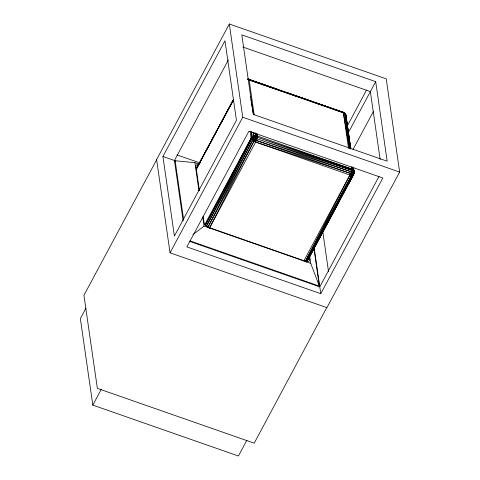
<?xml version="1.0" encoding="UTF-8"?>
<svg xmlns="http://www.w3.org/2000/svg" width="480" height="480" viewBox="0 0 480 480"><rect width="100%" height="100%" fill="white"/><g stroke="black" fill="none" stroke-linecap="round" stroke-linejoin="round"><path stroke-width="0.72" d="M346.062 116.796L346.092 116.322A4.77 4.416 -12.7 0 0 345.834 114.972L345.6 114.456A4.89 4.71 -8.6 0 0 344.886 113.472L344.742 113.328M347.676 127.998L346.092 116.322A4.716 3.96 -8 0 0 345.816 115.002L345.708 114.636A4.686 3.294 -25.7 0 0 345.294 113.982L345.114 113.694A4.89 4.062 -46.4 0 0 344.388 112.938L344.25 112.836M353.826 171.72L353.808 172.158A5.058 4.224 -44.1 0 1 353.634 173.058L353.214 174.384A4.776 4.05 83.8 0 1 352.854 175.188M350.766 148.926L346.098 116.34M352.632 170.412L352.626 170.574A4.89 2.514 -60.7 0 1 352.458 171.648M351.528 169.608L351.486 170.154L256.908 138.792L351.18 171.744L351.402 171.438A4.89 0.834 -50.3 0 0 351.972 170.562L352.182 170.292M352.95 169.788L352.632 167.55M353.562 168.198L354.156 172.662A4.716 3.954 -8.3 0 1 353.988 173.424M348.714 183.906L353.616 174.552A5.052 2.016 31.3 0 0 353.55 174.084L353.394 173.7A4.716 3.846 71.1 0 0 353.34 172.14L353.298 171.93A4.716 3.846 71.1 0 0 352.722 170.406L352.632 170.256A4.716 3.84 71 0 0 351.624 169.038M248.202 79.332L248.334 79.26A4.716 1.35 -70.8 0 1 248.826 79.254L343.14 112.236A4.77 0.42 -68.3 0 1 343.236 112.398L343.224 112.464A4.65 4.44 15.7 0 1 344.286 113.07M352.914 170.028L352.44 170.262A4.656 1.416 -24.7 0 0 352.2 170.274M352.464 171.648L351.906 172.44A5.058 1.494 -33.8 0 1 351.198 173.04L350.634 173.454L255.642 142.074A4.578 2.112 28.2 0 1 254.988 141.828M351.468 170.292A4.716 1.35 -70.7 0 1 351.186 171.744L351.09 172.08M353.592 174.756L307.074 261.546M326.742 307.59L254.208 443.178L97.362 388.356L83.928 295.302L156.72 159.642M306.21 262.08L351.492 175.398L351.282 174.888A5.106 0.594 61.9 0 0 350.928 174.084L350.694 173.292A4.794 1.368 -70.7 0 0 351.042 172.254M206.358 226.332L251.622 139.032A4.722 3.492 -46.7 0 1 252.456 137.634L252.582 137.514A4.716 3.354 -30.1 0 1 253.92 136.59L254.316 136.518A4.89 3.33 -0.9 0 1 255.57 136.446L255.78 136.452M353.226 172.11L353.058 172.494A5.058 3.006 -40.5 0 1 352.59 173.262L352.176 173.808A4.716 2.892 -80.1 0 1 351.57 175.254L305.358 261.438M207.774 227.358L252.582 140.316A4.578 2.052 -55.9 0 1 252.846 139.686L253.374 138.738A4.716 2.04 -47.3 0 1 254.496 137.562L255.006 137.298A4.89 2.37 -24 0 1 256.182 136.956L256.368 136.92M209.394 228.12L254.082 141.18A4.716 0.408 -63.3 0 1 254.76 139.752L256.71 138.882M209.508 228.12L255.642 142.074L349.914 175.026L305.25 261.468M205.362 225.21L251.1 138.126A4.728 3.966 -8.2 0 1 251.79 137.202M351.18 166.716L351.498 168.924A4.68 2.82 -85 0 1 352.122 170.298A4.68 2.82 -84.9 0 1 352.212 173.658L352.434 174.312A5.076 1.524 48.7 0 1 352.68 174.942L307.032 261.612M196.17 169.452L233.334 99.672L196.374 168.624L213.732 136.464M229.314 24L156.612 159.588L170.046 252.822L326.946 307.662L399.648 172.074L386.214 78.846L229.314 24L242.748 117.234L170.046 252.822M162.93 156.48L224.97 40.782L236.43 120.336L174.396 236.04L162.93 156.48L175.842 160.998M85.992 308.07L80.352 318.588L92.814 405.108L238.422 456L246.882 440.22M228.366 59.922L174.438 160.506L183.138 220.908M174.54 161.868L175.146 160.734L194.91 162.684L199.152 164.16M196.188 169.464L233.52 99.846M211.248 141.864L211.956 140.55M221.814 122.16L222.522 120.846M232.38 102.456L233.082 101.142M92.814 405.108L101.274 389.328M204.612 224.826L251.298 138A4.95 1.968 11.9 0 1 252.126 137.694L253.044 137.52A5.064 2.274 7.7 0 1 253.944 137.448L254.4 137.436M205.422 225.234L251.556 139.188L251.358 138.858M206.448 226.356L252.582 140.316A4.674 2.196 27.7 0 1 251.55 139.188M207.882 227.37L253.86 141.24A4.794 2.25 28.1 0 1 252.972 140.634M347.172 126.18L366.558 90.024M348.156 133.02L375.696 81.66L241.806 34.86L253.272 114.414L387.162 161.214L375.696 81.66M352.968 149.532L373.41 111.402M303.78 261.072L349.914 175.026M306.282 262.032L352.872 175.302A4.764 2.208 28.7 0 0 353.508 174.906L353.562 174.846A4.68 2.154 29.3 0 0 353.706 173.994M307.962 259.392L313.944 248.226M314.652 246.912L317.82 240.996M318.522 239.688L340.362 198.966M341.064 197.652L347.052 186.486M347.754 185.172L350.922 179.262M351.63 177.948L353.742 174.006A4.716 3.954 -8.3 0 0 353.934 173.574M379.008 176.418L319.788 286.86L189.426 241.296M320.772 293.7L382.812 177.996L248.922 131.196L186.882 246.9L320.772 293.7L314.166 247.818M338.994 202.014L311.796 252.396M227.244 111.552L214.086 135.81M227.958 110.238L229.026 108.276M306.894 261.432L311.094 253.686M229.38 107.616L231.162 104.346M231.876 103.032L233.658 99.762M255.594 138.366L255.684 138.216A4.716 0.384 -59.5 0 1 256.494 136.962A4.716 0.366 -59.3 0 1 257.13 136.116M256.47 137.004L256.62 136.92A4.644 2.982 20 0 1 257.208 137.208M257.028 82.35L248.358 79.218A4.77 0.456 -74 0 1 248.526 79.164L248.706 79.23M251.91 137.082L252.294 136.752A4.728 3.966 -8.2 0 1 253.716 135.984A4.59 3.852 -8.2 0 1 254.394 135.804M353.742 174.006L353.892 173.862A4.95 1.968 11.8 0 0 354.096 173.34L354.078 173.154A4.728 4.194 26.4 0 0 353.964 171.996L353.706 171.144A4.818 4.554 63.8 0 0 353.064 169.914M192.948 234.69L204.048 226.08L310.74 263.37L319.362 286.104L190.05 240.906M253.908 136.56A4.656 0.726 56.7 0 1 254.616 137.412A4.656 1.338 41 0 1 255.69 138.198L256.002 137.988A4.89 0.894 -39.1 0 1 256.938 137.358M351.18 171.744L256.356 140.502L255.666 140.784A5.106 1.386 -21.4 0 1 254.7 141.126L254.238 141.264M251.346 132.048L252.162 136.854L252.468 136.752A4.89 2.844 20.6 0 1 252.984 136.65L253.92 136.59A4.68 3.324 -30.1 0 1 257.244 135.972L351.498 168.924A4.698 3.948 -8.2 0 1 352.422 169.374L352.95 169.764A4.68 3.924 -8.4 0 1 354.162 172.512L354.174 172.572A4.674 2.262 2.5 0 1 354.078 173.154A4.716 4.506 40.4 0 1 353.64 174.69M251.7 139.14L252.018 139.038A5.046 1.158 -3.7 0 1 252.762 138.858L255.456 138.252M350.634 173.454L256.206 140.436A4.782 0.39 25.5 0 1 255.078 139.908L252.768 140.268M253.092 132.534L253.878 135.972A4.788 3.678 17.6 0 1 255.408 135.984L255.594 136.014A4.632 2.088 71.5 0 1 255.834 136.236M352.362 172.014L353.298 171.93L353.28 171.534A4.89 3.858 -73.7 0 0 353.046 170.376L352.986 170.196M255.3 135.696L256.194 135.732A4.698 3.948 -8.3 0 1 257.226 135.972A4.68 1.344 -70.7 0 1 257.22 137.19A4.68 1.344 -70.7 0 1 256.356 140.526M351.774 175.422L351.342 175.38M247.938 79.698L248.118 79.716A4.698 3.948 -8.2 0 1 249.15 79.956L343.14 112.236M343.374 112.326L343.542 112.404A4.632 4.602 74.3 0 1 344.112 112.74L344.154 112.758M351.498 168.924L257.214 137.202L351.486 170.154M248.274 79.236L248.088 79.176A4.638 4.17 71.7 0 0 247.908 79.11M242.814 47.016L370.362 91.602L380.13 159.372M277.014 89.094L249.012 79.476A4.698 1.344 -70.7 0 1 249.156 79.95L254.142 114.6M248.334 79.26L341.898 111.966L286.386 92.376M242.748 117.234L399.648 172.074M176.976 154.896L200.226 163.026M257.694 82.59L266.388 85.686M267.054 85.926L275.748 89.028M280.428 90.702L282.432 91.422M343.584 112.41L343.692 112.464A4.89 2.814 -60.8 0 1 344.25 112.944L344.322 113.046M343.164 112.434L343.224 112.464A4.68 0.492 -64.9 0 1 343.476 112.368A4.716 0.492 -65 0 1 343.428 112.854L348.522 148.29M343.47 112.71L343.584 112.848A5.058 3.282 -82.1 0 1 343.698 112.998M255.828 136.278L256.266 136.674A4.626 2.874 48.7 0 1 256.572 136.848M345.414 114.186L345.63 114.612A5.058 4.986 86.1 0 1 345.936 115.542L346.05 116.292A4.638 2.568 2.3 0 1 346.098 116.466M247.92 79.05L247.938 79.092A4.716 3.42 85.1 0 1 249.048 79.848M248.526 79.158L248.61 79.236A4.716 2.142 -77.2 0 1 249.15 79.962L343.422 112.908A4.716 3.96 -8 0 1 344.328 113.31L344.994 113.85A4.716 3.96 -8 0 1 345.42 114.324M253.92 136.59L253.716 136.05M344.106 112.746A4.632 4.128 -67 0 1 344.592 113.196A4.68 2.73 -39.7 0 1 345.294 113.988L345.33 114.084A4.68 2.73 -39.7 0 1 345.414 115.17M345.51 114.462A4.59 3.852 -8.2 0 1 345.816 115.002L345.876 115.08A4.788 3.858 -17 0 1 346.044 116.1L346.038 116.244A4.722 4.38 -28.3 0 1 345.852 117.48M345.792 114.888L345.786 114.852A4.68 3.768 -16.8 0 0 344.856 113.646A4.632 3.096 -54.9 0 0 344.634 113.226L344.598 113.196A4.716 2.754 -39.6 0 0 343.554 112.92M353.946 171.222L354 171.426A4.914 4.842 -64.8 0 1 354.12 172.728L354.078 173.154A4.68 1.674 4.1 0 1 353.394 173.7A4.68 1.056 9.1 0 1 352.176 173.808L351.894 173.748A4.782 0.618 16.6 0 1 350.796 173.502M250.362 96.504L250.608 97.908M250.854 99.312L253.566 114.798M254.982 132.894L255.474 135.69L255.054 132.744M256.86 133.854L257.226 135.972L256.908 133.764M349.428 148.386L343.422 112.908A4.68 3.768 -16.9 0 1 344.856 113.64A4.68 4.164 -5.4 0 1 345.816 115.002L350.802 148.776M352.488 166.908L352.95 169.764M350.358 148.074L344.88 113.742L349.872 148.386M353.34 167.436L353.886 171.018L353.358 167.334M353.526 168.09L354.168 172.512M345.816 115.002L350.7 148.908M322.806 231.954L328.536 271.728M313.836 247.746L319.362 286.104M309.678 256.002L310.74 263.37M309.3 256.83L309.726 259.77A5.784 2.67 28.2 0 1 304.944 261.048L209.754 227.778A5.784 2.67 28.2 0 1 204.078 222.84L203.124 216.234M253.17 132.312L253.698 136.002M251.418 131.694L252.162 136.854M250.146 131.496L251.1 138.126A4.65 2.136 28.7 0 0 251.274 138.648M199.422 190.524L195.93 166.284A5.784 2.67 28.2 0 1 198.744 164.538M194.91 162.684L198.948 190.692M202.77 217.23L204.048 226.08M175.146 160.734L183.648 219.756M347.778 128.718L348.462 133.752M348.75 135.912L349.038 138.066M349.236 139.506L349.524 141.666M349.716 143.106L349.908 144.54M350.19 146.7L350.382 148.14M351.324 175.35A4.716 2.16 28.1 0 1 349.914 174.996M350.61 173.52A4.716 1.35 -70.7 0 1 349.896 175.098M352.77 175.332A4.728 2.202 28.6 0 1 351.906 175.422M351.486 168.942A4.698 1.332 -70.9 0 1 351.51 169.632M255.684 138.21A4.656 1.434 23.1 0 1 256.92 138.786M256.362 140.508A4.68 1.344 -70.8 0 1 255.648 142.086M254.622 135.744A4.728 3.966 -8.2 0 1 255.348 135.666M342.468 112.284A4.68 1.338 -70.8 0 1 343.428 112.926M346.038 116.976A4.716 3.96 -8 0 1 345.864 117.582M248.064 79.434A4.794 1.368 -70.7 0 1 248.136 79.38M353.886 171.018A4.638 2.004 -23 0 1 353.814 171.516A4.65 0.924 -17.6 0 1 353.268 171.936M345.822 116.52A4.932 1.422 -6.4 0 0 345.954 116.376L345.918 115.914A4.722 2.988 4.5 0 0 345.858 115.8M345.42 115.5A4.776 3.696 -56 0 0 345.42 115.332L345.408 115.164A4.722 2.988 4.5 0 1 345.66 115.47M342.624 112.272A4.818 0.828 -78.3 0 1 342.684 112.608M342.66 112.248A4.644 4.344 54.1 0 1 343.158 112.452M344.394 113.154A4.656 4.08 -18.4 0 1 345.294 113.982M344.904 113.88A5.058 4.404 -79.5 0 1 345.204 114.504M343.506 112.866A4.716 1.236 -53.6 0 1 344.37 113.028M248.232 79.062A4.584 2.082 -77.1 0 1 248.538 79.182L248.574 79.194A4.632 3.594 -63.4 0 0 247.95 79.14M247.896 79.05A4.74 2.154 -77.2 0 1 248.148 79.05M247.932 79.638A4.716 4.068 2 0 1 248.988 79.902A4.716 4.098 51.2 0 0 247.878 79.362M255.486 135.702A4.614 0.936 84.6 0 1 255.54 135.822M255.534 135.948A4.614 0.906 84.1 0 1 255.576 136.08M252.192 136.932A4.674 1.236 49.1 0 0 252.468 137.64A4.68 0.774 43.3 0 0 253.374 138.738A4.68 0.444 34.9 0 0 254.754 139.758M254.736 139.758A4.716 0.396 -59.4 0 1 255.606 138.318M254.82 141.756A4.65 2.202 28.2 0 1 254.01 141.336M254.628 137.436A4.716 2.046 -47.4 0 1 255.846 136.542L255.978 136.47A4.716 2.034 -47.3 0 1 257.106 136.008M351.564 170.154A4.638 2.472 -6 0 1 352.14 170.286M351.336 171.756A4.674 1.05 6 0 1 352.404 172.002M351.654 169.014A4.716 4.182 26.4 0 1 353.85 171.534M353.01 169.74A4.638 1.488 -44.7 0 1 352.998 169.944"/></g></svg>
